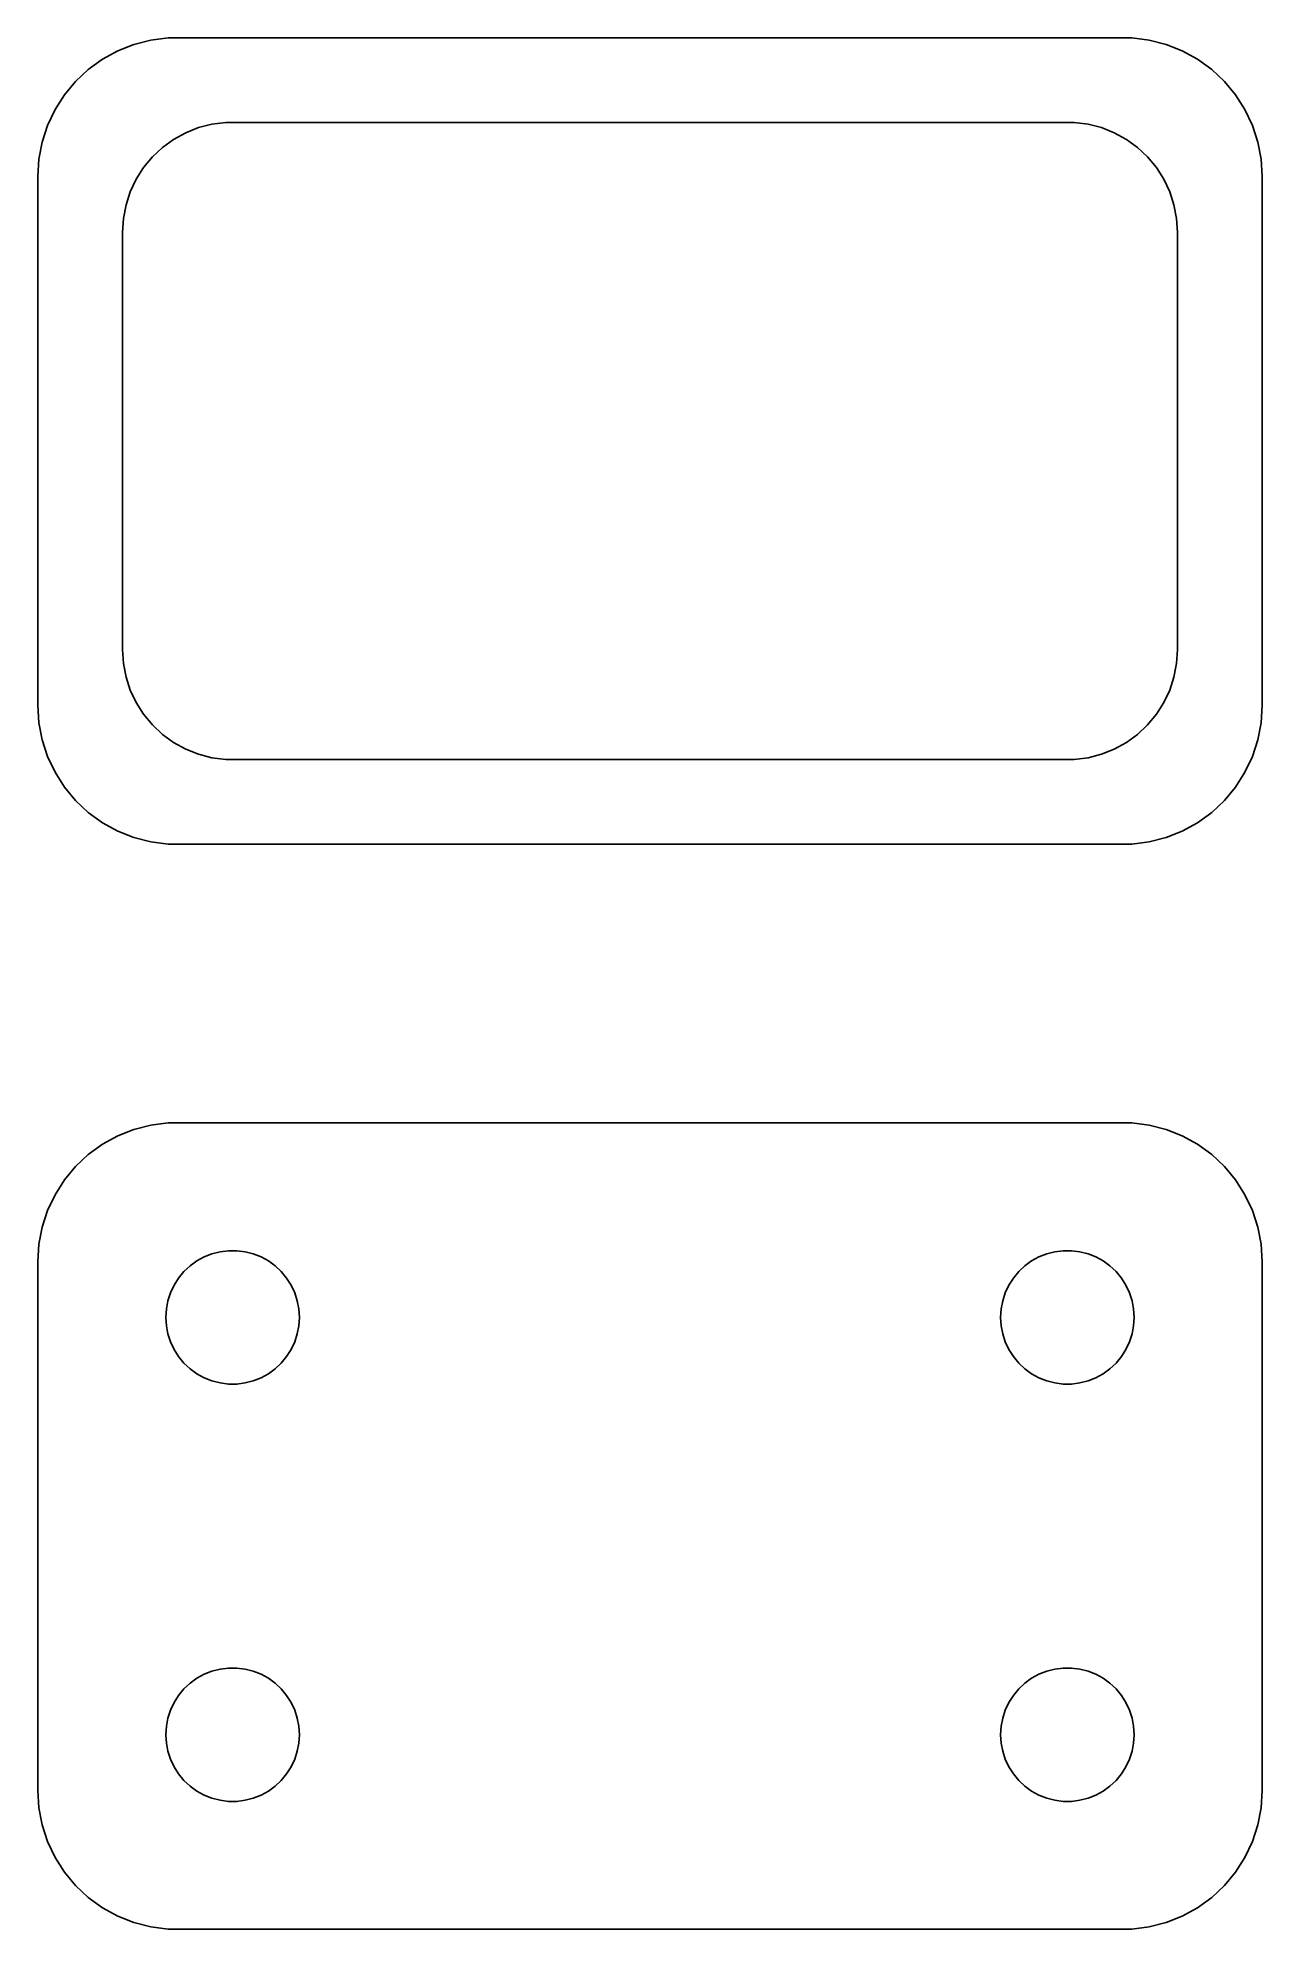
# Model space of a CAD drawing. Header units: metres. Extents: x -22 to 22, y 63.5 to 131.5.
import ezdxf

# ---------------------------------------------------------------- set-up
doc = ezdxf.new("R2010")
doc.units = ezdxf.units.M

msp = doc.modelspace()

# ---------------------------------------------------------------- linework, layer by layer
for p, q in [((-18.5451, 131.255), (-19.1289, 131.024)), ((-17.9369, 131.411), (-18.5451, 131.255)), ((-17.3139, 131.49), (-17.9369, 131.411)), ((17.3139, 131.49), (-17.3139, 131.49)), ((17.9369, 131.411), (17.3139, 131.49)), ((18.5451, 131.255), (17.9369, 131.411)), ((19.1289, 131.024), (18.5451, 131.255)), ((-19.6791, 130.722), (-20.1871, 130.353)), ((-19.1289, 131.024), (-19.6791, 130.722)), ((19.6791, 130.722), (19.1289, 131.024)), ((20.1871, 130.353), (19.6791, 130.722)), ((-20.6448, 129.923), (-21.0451, 129.439)), ((-20.1871, 130.353), (-20.6448, 129.923)), ((20.6448, 129.923), (20.1871, 130.353)), ((21.0451, 129.439), (20.6448, 129.923)), ((-21.0451, 129.439), (-21.3815, 128.909)), ((21.3815, 128.909), (21.0451, 129.439)), ((-21.3815, 128.909), (-21.6489, 128.341)), ((21.6489, 128.341), (21.3815, 128.909)), ((-21.6489, 128.341), (-21.8429, 127.743)), ((-17.5214, 127.548), (-17.1195, 127.84)), ((-17.1195, 127.84), (-16.6842, 128.079)), ((-16.6842, 128.079), (-16.2224, 128.262)), ((-16.2224, 128.262), (-15.7412, 128.386)), ((-15.7412, 128.386), (-15.2484, 128.448)), ((-15.2484, 128.448), (15.2484, 128.448)), ((15.2484, 128.448), (15.7412, 128.386)), ((15.7412, 128.386), (16.2224, 128.262)), ((16.2224, 128.262), (16.6842, 128.079)), ((16.6842, 128.079), (17.1195, 127.84)), ((17.1195, 127.84), (17.5214, 127.548)), ((21.8429, 127.743), (21.6489, 128.341)), ((-21.9606, 127.127), (-22, 126.5)), ((-21.8429, 127.743), (-21.9606, 127.127)), ((-18.2001, 126.825), (-17.8835, 127.208)), ((-17.8835, 127.208), (-17.5214, 127.548)), ((17.5214, 127.548), (17.8835, 127.208)), ((17.8835, 127.208), (18.2001, 126.825)), ((21.9606, 127.127), (21.8429, 127.743)), ((22, 126.5), (21.9606, 127.127)), ((-22, 126.5), (-22, 107.5)), ((-18.4663, 126.406), (-18.2001, 126.825)), ((18.2001, 126.825), (18.4663, 126.406)), ((22, 107.5), (22, 126.5)), ((-18.8313, 125.484), (-18.6778, 125.956)), ((-18.6778, 125.956), (-18.4663, 126.406)), ((18.4663, 126.406), (18.6778, 125.956)), ((18.6778, 125.956), (18.8313, 125.484)), ((-18.9244, 124.996), (-18.8313, 125.484)), ((18.8313, 125.484), (18.9244, 124.996)), ((-18.9556, 124.5), (-18.9244, 124.996)), ((-18.9556, 109.5), (-18.9556, 124.5)), ((18.9244, 124.996), (18.9556, 124.5)), ((18.9556, 124.5), (18.9556, 109.5)), ((-18.9244, 109.004), (-18.9556, 109.5)), ((18.9556, 109.5), (18.9244, 109.004)), ((-18.8313, 108.516), (-18.9244, 109.004)), ((18.9244, 109.004), (18.8313, 108.516)), ((-18.6778, 108.044), (-18.8313, 108.516)), ((18.8313, 108.516), (18.6778, 108.044)), ((-22, 107.5), (-21.9606, 106.873)), ((-18.4663, 107.594), (-18.6778, 108.044)), ((-18.2001, 107.175), (-18.4663, 107.594)), ((18.4663, 107.594), (18.2001, 107.175)), ((18.6778, 108.044), (18.4663, 107.594)), ((21.9606, 106.873), (22, 107.5)), ((-21.9606, 106.873), (-21.8429, 106.257)), ((-17.8835, 106.792), (-18.2001, 107.175)), ((-17.5214, 106.452), (-17.8835, 106.792)), ((17.8835, 106.792), (17.5214, 106.452)), ((18.2001, 107.175), (17.8835, 106.792)), ((21.8429, 106.257), (21.9606, 106.873)), ((-21.8429, 106.257), (-21.6489, 105.659)), ((-17.1195, 106.16), (-17.5214, 106.452)), ((-16.6842, 105.921), (-17.1195, 106.16)), ((17.1195, 106.16), (16.6842, 105.921)), ((17.5214, 106.452), (17.1195, 106.16)), ((21.6489, 105.659), (21.8429, 106.257)), ((-21.6489, 105.659), (-21.3815, 105.091)), ((-16.2224, 105.738), (-16.6842, 105.921)), ((-15.7412, 105.614), (-16.2224, 105.738)), ((-15.2484, 105.552), (-15.7412, 105.614)), ((15.2484, 105.552), (-15.2484, 105.552)), ((15.7412, 105.614), (15.2484, 105.552)), ((16.2224, 105.738), (15.7412, 105.614)), ((16.6842, 105.921), (16.2224, 105.738)), ((21.3815, 105.091), (21.6489, 105.659)), ((-21.3815, 105.091), (-21.0451, 104.561)), ((21.0451, 104.561), (21.3815, 105.091)), ((-21.0451, 104.561), (-20.6448, 104.077)), ((-20.6448, 104.077), (-20.1871, 103.647)), ((20.1871, 103.647), (20.6448, 104.077)), ((20.6448, 104.077), (21.0451, 104.561)), ((-20.1871, 103.647), (-19.6791, 103.278)), ((19.6791, 103.278), (20.1871, 103.647)), ((-19.6791, 103.278), (-19.1289, 102.976)), ((-19.1289, 102.976), (-18.5451, 102.745)), ((-18.5451, 102.745), (-17.9369, 102.589)), ((17.9369, 102.589), (18.5451, 102.745)), ((18.5451, 102.745), (19.1289, 102.976)), ((19.1289, 102.976), (19.6791, 103.278)), ((-17.9369, 102.589), (-17.3139, 102.51)), ((-17.3139, 102.51), (17.3139, 102.51)), ((17.3139, 102.51), (17.9369, 102.589)), ((-17.3139, 92.4901), (-17.9369, 92.4114)), ((17.3139, 92.4901), (-17.3139, 92.4901)), ((17.9369, 92.4114), (17.3139, 92.4901)), ((-19.1289, 92.0241), (-19.6791, 91.7216)), ((-18.5451, 92.2553), (-19.1289, 92.0241)), ((-17.9369, 92.4114), (-18.5451, 92.2553)), ((18.5451, 92.2553), (17.9369, 92.4114)), ((19.1289, 92.0241), (18.5451, 92.2553)), ((19.6791, 91.7216), (19.1289, 92.0241)), ((-20.1871, 91.3526), (-20.6448, 90.9227)), ((-19.6791, 91.7216), (-20.1871, 91.3526)), ((20.1871, 91.3526), (19.6791, 91.7216)), ((20.6448, 90.9227), (20.1871, 91.3526)), ((-21.0451, 90.4389), (-21.3815, 89.9088)), ((-20.6448, 90.9227), (-21.0451, 90.4389)), ((21.0451, 90.4389), (20.6448, 90.9227)), ((21.3815, 89.9088), (21.0451, 90.4389)), ((-21.3815, 89.9088), (-21.6489, 89.3406)), ((21.6489, 89.3406), (21.3815, 89.9088)), ((-21.6489, 89.3406), (-21.8429, 88.7434)), ((21.8429, 88.7434), (21.6489, 89.3406)), ((-21.8429, 88.7434), (-21.9606, 88.1267)), ((21.9606, 88.1267), (21.8429, 88.7434)), ((-21.9606, 88.1267), (-22, 87.5)), ((-16.0219, 87.6716), (-15.7416, 87.7825)), ((-15.7416, 87.7825), (-15.4497, 87.8575)), ((-15.4497, 87.8575), (-15.1507, 87.8953)), ((-15.1507, 87.8953), (-14.8493, 87.8953)), ((-14.8493, 87.8953), (-14.5503, 87.8575)), ((-14.5503, 87.8575), (-14.2583, 87.7825)), ((-14.2583, 87.7825), (-13.9781, 87.6716)), ((13.9781, 87.6716), (14.2583, 87.7825)), ((14.2583, 87.7825), (14.5503, 87.8575)), ((14.5503, 87.8575), (14.8493, 87.8953)), ((14.8493, 87.8953), (15.1507, 87.8953)), ((15.1507, 87.8953), (15.4497, 87.8575)), ((15.4497, 87.8575), (15.7416, 87.7825)), ((15.7416, 87.7825), (16.0219, 87.6716)), ((22, 87.5), (21.9606, 88.1267)), ((-22, 87.5), (-22, 68.5)), ((-16.9416, 86.9107), (-16.7495, 87.1429)), ((-16.7495, 87.1429), (-16.5298, 87.3492)), ((-16.5298, 87.3492), (-16.286, 87.5264)), ((-16.286, 87.5264), (-16.0219, 87.6716)), ((-13.9781, 87.6716), (-13.714, 87.5264)), ((-13.714, 87.5264), (-13.4702, 87.3492)), ((-13.4702, 87.3492), (-13.2505, 87.1429)), ((-13.2505, 87.1429), (-13.0583, 86.9107)), ((13.0583, 86.9107), (13.2505, 87.1429)), ((13.2505, 87.1429), (13.4702, 87.3492)), ((13.4702, 87.3492), (13.714, 87.5264)), ((13.714, 87.5264), (13.9781, 87.6716)), ((16.0219, 87.6716), (16.286, 87.5264)), ((16.286, 87.5264), (16.5298, 87.3492)), ((16.5298, 87.3492), (16.7495, 87.1429)), ((16.7495, 87.1429), (16.9416, 86.9107)), ((22, 68.5), (22, 87.5)), ((-17.3246, 86.0968), (-17.2315, 86.3835)), ((-17.2315, 86.3835), (-17.1031, 86.6562)), ((-17.1031, 86.6562), (-16.9416, 86.9107)), ((-13.0583, 86.9107), (-12.8969, 86.6562)), ((-12.8969, 86.6562), (-12.7685, 86.3835)), ((-12.7685, 86.3835), (-12.6754, 86.0968)), ((12.6754, 86.0968), (12.7685, 86.3835)), ((12.7685, 86.3835), (12.8969, 86.6562)), ((12.8969, 86.6562), (13.0583, 86.9107)), ((16.9416, 86.9107), (17.1031, 86.6562)), ((17.1031, 86.6562), (17.2315, 86.3835)), ((17.2315, 86.3835), (17.3246, 86.0968)), ((-17.4, 85.5), (-17.3811, 85.8008)), ((-17.3811, 85.8008), (-17.3246, 86.0968)), ((-12.6754, 86.0968), (-12.6189, 85.8008)), ((-12.6189, 85.8008), (-12.6, 85.5)), ((12.6, 85.5), (12.6189, 85.8008)), ((12.6189, 85.8008), (12.6754, 86.0968)), ((17.3246, 86.0968), (17.3811, 85.8008)), ((17.3811, 85.8008), (17.4, 85.5)), ((-17.3811, 85.1992), (-17.4, 85.5)), ((-17.3246, 84.9031), (-17.3811, 85.1992)), ((-12.6189, 85.1992), (-12.6754, 84.9031)), ((-12.6, 85.5), (-12.6189, 85.1992)), ((12.6189, 85.1992), (12.6, 85.5)), ((12.6754, 84.9031), (12.6189, 85.1992)), ((17.3811, 85.1992), (17.3246, 84.9031)), ((17.4, 85.5), (17.3811, 85.1992)), ((-17.2315, 84.6165), (-17.3246, 84.9031)), ((-17.1031, 84.3438), (-17.2315, 84.6165)), ((-16.9416, 84.0893), (-17.1031, 84.3438)), ((-12.8969, 84.3438), (-13.0583, 84.0893)), ((-12.7685, 84.6165), (-12.8969, 84.3438)), ((-12.6754, 84.9031), (-12.7685, 84.6165)), ((12.7685, 84.6165), (12.6754, 84.9031)), ((12.8969, 84.3438), (12.7685, 84.6165)), ((13.0583, 84.0893), (12.8969, 84.3438)), ((17.1031, 84.3438), (16.9416, 84.0893)), ((17.2315, 84.6165), (17.1031, 84.3438)), ((17.3246, 84.9031), (17.2315, 84.6165)), ((-16.7495, 83.8571), (-16.9416, 84.0893)), ((-16.5298, 83.6508), (-16.7495, 83.8571)), ((-16.286, 83.4736), (-16.5298, 83.6508)), ((-13.4702, 83.6508), (-13.714, 83.4736)), ((-13.2505, 83.8571), (-13.4702, 83.6508)), ((-13.0583, 84.0893), (-13.2505, 83.8571)), ((13.2505, 83.8571), (13.0583, 84.0893)), ((13.4702, 83.6508), (13.2505, 83.8571)), ((13.714, 83.4736), (13.4702, 83.6508)), ((16.5298, 83.6508), (16.286, 83.4736)), ((16.7495, 83.8571), (16.5298, 83.6508)), ((16.9416, 84.0893), (16.7495, 83.8571)), ((-16.0219, 83.3284), (-16.286, 83.4736)), ((-15.7416, 83.2175), (-16.0219, 83.3284)), ((-15.4497, 83.1425), (-15.7416, 83.2175)), ((-15.1507, 83.1047), (-15.4497, 83.1425)), ((-14.8493, 83.1047), (-15.1507, 83.1047)), ((-14.5503, 83.1425), (-14.8493, 83.1047)), ((-14.2583, 83.2175), (-14.5503, 83.1425)), ((-13.9781, 83.3284), (-14.2583, 83.2175)), ((-13.714, 83.4736), (-13.9781, 83.3284)), ((13.9781, 83.3284), (13.714, 83.4736)), ((14.2583, 83.2175), (13.9781, 83.3284)), ((14.5503, 83.1425), (14.2583, 83.2175)), ((14.8493, 83.1047), (14.5503, 83.1425)), ((15.1507, 83.1047), (14.8493, 83.1047)), ((15.4497, 83.1425), (15.1507, 83.1047)), ((15.7416, 83.2175), (15.4497, 83.1425)), ((16.0219, 83.3284), (15.7416, 83.2175)), ((16.286, 83.4736), (16.0219, 83.3284)), ((-16.0219, 72.6716), (-15.7416, 72.7825)), ((-15.7416, 72.7825), (-15.4497, 72.8575)), ((-15.4497, 72.8575), (-15.1507, 72.8953)), ((-15.1507, 72.8953), (-14.8493, 72.8953)), ((-14.8493, 72.8953), (-14.5503, 72.8575)), ((-14.5503, 72.8575), (-14.2583, 72.7825)), ((-14.2583, 72.7825), (-13.9781, 72.6716)), ((13.9781, 72.6716), (14.2583, 72.7825)), ((14.2583, 72.7825), (14.5503, 72.8575)), ((14.5503, 72.8575), (14.8493, 72.8953)), ((14.8493, 72.8953), (15.1507, 72.8953)), ((15.1507, 72.8953), (15.4497, 72.8575)), ((15.4497, 72.8575), (15.7416, 72.7825)), ((15.7416, 72.7825), (16.0219, 72.6716)), ((-16.9416, 71.9107), (-16.7495, 72.1429)), ((-16.7495, 72.1429), (-16.5298, 72.3492)), ((-16.5298, 72.3492), (-16.286, 72.5264)), ((-16.286, 72.5264), (-16.0219, 72.6716)), ((-13.9781, 72.6716), (-13.714, 72.5264)), ((-13.714, 72.5264), (-13.4702, 72.3492)), ((-13.4702, 72.3492), (-13.2505, 72.1429)), ((-13.2505, 72.1429), (-13.0583, 71.9107)), ((13.0583, 71.9107), (13.2505, 72.1429)), ((13.2505, 72.1429), (13.4702, 72.3492)), ((13.4702, 72.3492), (13.714, 72.5264)), ((13.714, 72.5264), (13.9781, 72.6716)), ((16.0219, 72.6716), (16.286, 72.5264)), ((16.286, 72.5264), (16.5298, 72.3492)), ((16.5298, 72.3492), (16.7495, 72.1429)), ((16.7495, 72.1429), (16.9416, 71.9107)), ((-17.3246, 71.0969), (-17.2315, 71.3835)), ((-17.2315, 71.3835), (-17.1031, 71.6562)), ((-17.1031, 71.6562), (-16.9416, 71.9107)), ((-13.0583, 71.9107), (-12.8969, 71.6562)), ((-12.8969, 71.6562), (-12.7685, 71.3835)), ((-12.7685, 71.3835), (-12.6754, 71.0969)), ((12.6754, 71.0969), (12.7685, 71.3835)), ((12.7685, 71.3835), (12.8969, 71.6562)), ((12.8969, 71.6562), (13.0583, 71.9107)), ((16.9416, 71.9107), (17.1031, 71.6562)), ((17.1031, 71.6562), (17.2315, 71.3835)), ((17.2315, 71.3835), (17.3246, 71.0969)), ((-17.4, 70.5), (-17.3811, 70.8008)), ((-17.3811, 70.8008), (-17.3246, 71.0969)), ((-12.6754, 71.0969), (-12.6189, 70.8008)), ((-12.6189, 70.8008), (-12.6, 70.5)), ((12.6, 70.5), (12.6189, 70.8008)), ((12.6189, 70.8008), (12.6754, 71.0969)), ((17.3246, 71.0969), (17.3811, 70.8008)), ((17.3811, 70.8008), (17.4, 70.5)), ((-17.3811, 70.1992), (-17.4, 70.5)), ((-17.3246, 69.9032), (-17.3811, 70.1992)), ((-12.6189, 70.1992), (-12.6754, 69.9032)), ((-12.6, 70.5), (-12.6189, 70.1992)), ((12.6189, 70.1992), (12.6, 70.5)), ((12.6754, 69.9032), (12.6189, 70.1992)), ((17.3811, 70.1992), (17.3246, 69.9032)), ((17.4, 70.5), (17.3811, 70.1992)), ((-17.2315, 69.6165), (-17.3246, 69.9032)), ((-17.1031, 69.3438), (-17.2315, 69.6165)), ((-16.9416, 69.0893), (-17.1031, 69.3438)), ((-12.8969, 69.3438), (-13.0583, 69.0893)), ((-12.7685, 69.6165), (-12.8969, 69.3438)), ((-12.6754, 69.9032), (-12.7685, 69.6165)), ((12.7685, 69.6165), (12.6754, 69.9032)), ((12.8969, 69.3438), (12.7685, 69.6165)), ((13.0583, 69.0893), (12.8969, 69.3438)), ((17.1031, 69.3438), (16.9416, 69.0893)), ((17.2315, 69.6165), (17.1031, 69.3438)), ((17.3246, 69.9032), (17.2315, 69.6165)), ((-16.7495, 68.8571), (-16.9416, 69.0893)), ((-16.5298, 68.6508), (-16.7495, 68.8571)), ((-13.2505, 68.8571), (-13.4702, 68.6508)), ((-13.0583, 69.0893), (-13.2505, 68.8571)), ((13.2505, 68.8571), (13.0583, 69.0893)), ((13.4702, 68.6508), (13.2505, 68.8571)), ((16.7495, 68.8571), (16.5298, 68.6508)), ((16.9416, 69.0893), (16.7495, 68.8571)), ((-22, 68.5), (-21.9606, 67.8733)), ((-16.286, 68.4736), (-16.5298, 68.6508)), ((-16.0219, 68.3284), (-16.286, 68.4736)), ((-15.7416, 68.2175), (-16.0219, 68.3284)), ((-15.4497, 68.1425), (-15.7416, 68.2175)), ((-15.1507, 68.1047), (-15.4497, 68.1425)), ((-14.8493, 68.1047), (-15.1507, 68.1047)), ((-14.5503, 68.1425), (-14.8493, 68.1047)), ((-14.2583, 68.2175), (-14.5503, 68.1425)), ((-13.9781, 68.3284), (-14.2583, 68.2175)), ((-13.714, 68.4736), (-13.9781, 68.3284)), ((-13.4702, 68.6508), (-13.714, 68.4736)), ((13.714, 68.4736), (13.4702, 68.6508)), ((13.9781, 68.3284), (13.714, 68.4736)), ((14.2583, 68.2175), (13.9781, 68.3284)), ((14.5503, 68.1425), (14.2583, 68.2175)), ((14.8493, 68.1047), (14.5503, 68.1425)), ((15.1507, 68.1047), (14.8493, 68.1047)), ((15.4497, 68.1425), (15.1507, 68.1047)), ((15.7416, 68.2175), (15.4497, 68.1425)), ((16.0219, 68.3284), (15.7416, 68.2175)), ((16.286, 68.4736), (16.0219, 68.3284)), ((16.5298, 68.6508), (16.286, 68.4736)), ((21.9606, 67.8733), (22, 68.5)), ((-21.9606, 67.8733), (-21.8429, 67.2566)), ((21.8429, 67.2566), (21.9606, 67.8733)), ((-21.8429, 67.2566), (-21.6489, 66.6594)), ((-21.6489, 66.6594), (-21.3815, 66.0912)), ((21.3815, 66.0912), (21.6489, 66.6594)), ((21.6489, 66.6594), (21.8429, 67.2566)), ((-21.3815, 66.0912), (-21.0451, 65.5611)), ((21.0451, 65.5611), (21.3815, 66.0912)), ((-21.0451, 65.5611), (-20.6448, 65.0773)), ((20.6448, 65.0773), (21.0451, 65.5611)), ((-20.6448, 65.0773), (-20.1871, 64.6474)), ((-20.1871, 64.6474), (-19.6791, 64.2784)), ((19.6791, 64.2784), (20.1871, 64.6474)), ((20.1871, 64.6474), (20.6448, 65.0773)), ((-19.6791, 64.2784), (-19.1289, 63.9759)), ((-19.1289, 63.9759), (-18.5451, 63.7447)), ((18.5451, 63.7447), (19.1289, 63.9759)), ((19.1289, 63.9759), (19.6791, 64.2784)), ((-18.5451, 63.7447), (-17.9369, 63.5886)), ((-17.9369, 63.5886), (-17.3139, 63.5099)), ((-17.3139, 63.5099), (17.3139, 63.5099)), ((17.3139, 63.5099), (17.9369, 63.5886)), ((17.9369, 63.5886), (18.5451, 63.7447))]:
    msp.add_line(p, q)

doc.saveas('drawing.dxf')
